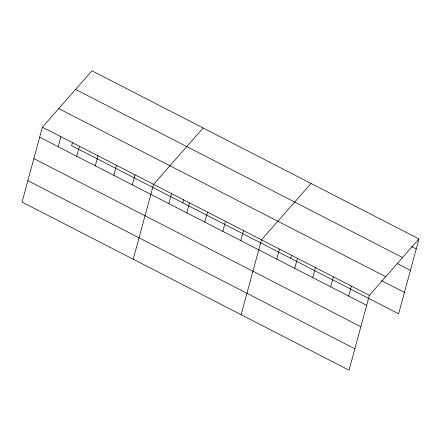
<?xml version="1.0" encoding="UTF-8"?>
<svg xmlns="http://www.w3.org/2000/svg" width="441" height="441" viewBox="0 0 441 441"><rect width="100%" height="100%" fill="white"/><g stroke="black" fill="none" stroke-linecap="round" stroke-linejoin="round"><path stroke-width="0.66" d="M42.386 127.201L22.05 202.061L349.04 370.186L369.376 295.332L418.95 238.939L91.96 70.814L42.386 127.201L369.376 295.332M58.201 146.726L60.919 136.732M72.478 142.526L71.624 145.668L398.614 313.799L418.95 238.939M76.728 156.257L79.446 146.258M95.262 165.783L97.974 155.783M113.789 175.309L116.507 165.314M132.317 184.84L135.034 174.84M133.226 259.22L153.562 184.366L203.136 127.978M168.831 203.61L171.549 193.616M182.8 202.832L183.654 199.685M186.813 212.86L189.531 202.86M204.8 222.104L207.518 212.104M222.782 231.354L225.5 221.354M240.769 240.599L243.487 230.599M241.133 314.703L261.469 239.849L311.043 183.462M276.739 259.093L279.456 249.093M290.707 258.316L291.562 255.168M294.72 268.337L297.438 258.343M312.708 277.587L315.42 267.588M330.689 286.832L333.407 276.838M348.677 296.082L351.389 286.082M411.436 246.475L416.232 248.939M75.604 89.424L402.589 257.55M397.231 263.564L410.417 270.344M58.747 108.596L385.737 276.722M381.647 280.68L404.43 292.394M39.673 137.201L366.658 305.326M33.858 158.606L360.843 326.731M27.866 180.656L354.851 348.781"/></g></svg>
